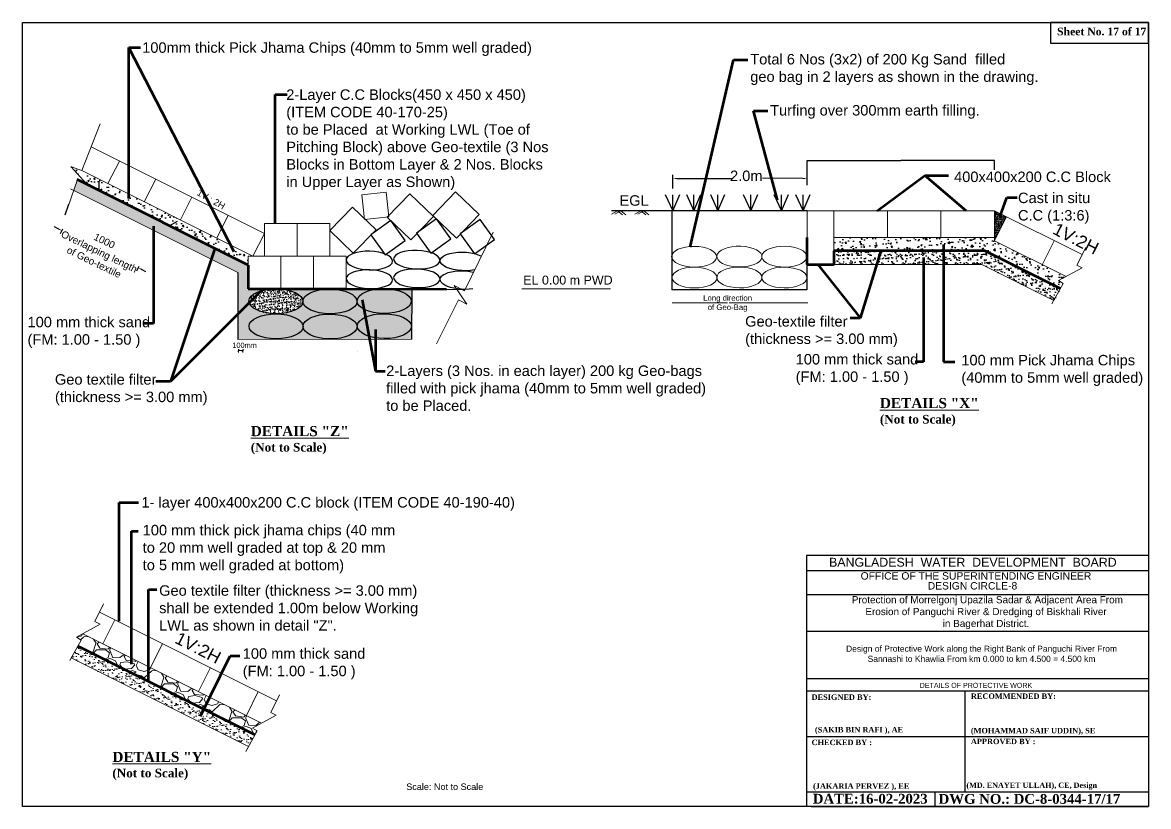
# Model space of a CAD drawing. Header units: inches. Extents: x 89000 to 337533, y -10828 to 570.
# Drawn here: x 326423 to 337533, y -10828 to -3092 of the extents above; entities that cross this region are included whole.
import ezdxf
from ezdxf.enums import TextEntityAlignment as Align

# ---------------------------------------------------------------- set-up
doc = ezdxf.new("R2010")
doc.units = ezdxf.units.IN
doc.header["$LTSCALE"] = 7
doc.header["$MEASUREMENT"] = 0
doc.layers.add('Layer1', color=7, linetype='Continuous', lineweight=13)
doc.layers.add('LINE', color=7, linetype='Continuous')
doc.styles.add('Kazi_T_H', font='timesbd.ttf')
doc.styles.get("Standard").update_dxf_attribs({"font": 'arial.ttf'})
doc.dimstyles.get("Standard").update_dxf_attribs({"dimtxt": 0.18, "dimasz": 0.18, "dimexe": 0.18, "dimexo": 0.0625, "dimgap": 0.09, "dimtad": 0, "dimtih": 1, "dimtoh": 1, "dimdec": 4, "dimzin": 0, "dimdsep": 46, "dimtxsty": 'Standard', "dimcen": 0.09, "dimadec": 0, "dimazin": 0, "dimtfac": 1, "dimtdec": 4, "dimtofl": 0, "dimtmove": 0, "dimatfit": 3, "dimfxl": 1, "dimtolj": 1, "dimtzin": 0, "dimarcsym": 0})
pattern_1 = [(49.99999999999999, (106085.3744234437, 672187.7613801318), (54.6554006988012, -4.781725661670926), [5.715000000000001, -62.865]), (355, (106085.3744234437, 672187.7613801318), (-10.5728477927001, 57.31699286465399), [4.572000000000001, -50.292]), (100.4509999999999, (106089.9290234437, 672187.3629051318), (44.08275049978778, 52.53500634608756), [4.857, -53.427]), (46.18420000000002, (106085.3744234437, 672203.0013801318), (81.32371226763897, -12.61269837981814), [8.572499999999991, -94.29749999999993]), (96.63559999999998, (106092.1513934437, 672201.9503301318), (71.22127033987114, 74.22766676701477), [7.285499999999997, -80.14049999999995]), (351.1840000000001, (106085.3744234437, 672203.0013801318), (71.22138174418018, 74.22753535817931), [6.858000000000001, -75.438]), (21, (106092.9944234437, 672199.1913801319), (45.48446395061498, -30.67965555502875), [5.715000000000001, -62.865]), (326.0000000000001, (106092.9944234437, 672199.1913801319), (18.54060850429412, 55.25638983669579), [4.572, -50.29199999999999]), (71.4514, (106096.7847734437, 672196.6347501319), (64.02494723103733, 24.57685731481724), [4.857000000000001, -53.42700000000001]), (37.50000000000001, (106085.3744234437, 672187.7613801318), (0.9265809751775451, 25.36651166194594), [0, -49.6824, 0, -51.054, 0, -50.48250000000001]), (7.499999999999999, (106085.3744234437, 672187.7613801318), (20.04589875309172, 30.05417244543586), [0, -29.1084, 0, -48.5394, 0, -19.2405]), (327.5, (106068.3818234437, 672187.7613801318), (40.67717855006142, -1.718623197802037), [0, -19.05, 0, -59.43600000000001, 0, -78.867]), (317.5, (106060.7618234437, 672187.7613801318), (44.43875441580541, 7.627947309999906), [0, -24.765, 0, -39.4716, 0, -56.007])]

# ---------------------------------------------------------------- blocks, each defined once
blk = doc.blocks.new('*D30')
at = {"layer": 'Defpoints', "color": 0, "ltscale": 0.5, "transparency": 16777216}
for p in [(336013.0231706604, -4452.536530319136), (336013.0231706604, -4544.493527887156), (334165.0231706602, -4653.207316222601)]:
    blk.add_point(p, dxfattribs=at)
at = {"layer": 'LINE', "color": 0, "lineweight": -2, "ltscale": 0.5, "transparency": 16777216}
for p, q in [((334165.0231706602, -4653.144816222601), (334165.0231706602, -4452.356530319135)), ((334165.2031706602, -4452.536530319136), (335088.3515978431, -4452.536530319136)), ((336012.8431706604, -4452.536530319136), (335089.6947434775, -4452.536530319136)), ((336013.0231706604, -4544.431027887156), (336013.0231706604, -4452.356530319135))]:
    blk.add_line(p, q, dxfattribs=at)
at = {"layer": 'LINE', "color": 0, "ltscale": 0.5, "transparency": 16777216}
for points in [[(334165.2031706602, -4452.506530319136), (334165.2031706602, -4452.566530319135), (334165.0231706602, -4452.536530319136)], [(336012.8431706604, -4452.506530319136), (336012.8431706604, -4452.566530319135), (336013.0231706604, -4452.536530319136)]]:
    blk.add_solid(points, dxfattribs=at)
at = {"layer": 'LINE', "color": 0, "lineweight": 13, "ltscale": 0.5, "transparency": 16777216, "insert": (335089.0231706603, -4452.536530319136), "char_height": 0.18, "attachment_point": 5}
blk.add_mtext('\\A1;{\\H1.775x;1.40m}', dxfattribs=at)

msp = doc.modelspace()

# ---------------------------------------------------------------- hatches: boundary and pattern name
at = {"linetype": 'Continuous', "lineweight": -3, "ltscale": 0.5}
h = msp.add_hatch(dxfattribs=at)
h.set_pattern_fill('AR-CONC', color=0, scale=0.83, style=0)
h.set_pattern_definition([(49.99999999999999, (353965.8712079671, 4715.253815863747), (151.2132752666833, -13.22944099728956), [15.8115, -173.9265]), (355, (353965.8712079671, 4715.253815863747), (-29.2515455598036, 158.5770135922094), [12.6492, -139.1412]), (100.4509999999999, (353978.472267967, 4714.15136836376), (121.9622763827462, 145.3468508908423), [13.4377, -147.8147]), (46.18420000000002, (353965.8712079671, 4757.417815863853), (224.9956039404678, -34.89513218416354), [23.71724999999998, -260.8897499999997]), (96.63559999999998, (353984.6208249669, 4754.509910863824), (197.0455146069768, 205.3632113887409), [20.15654999999999, -221.7220499999999]), (351.1840000000001, (353965.8712079671, 4757.417815863853), (197.0458228255652, 205.3628478242961), [18.9738, -208.7118]), (21, (353986.953207967, 4746.876815863885), (125.8403502633681, -84.88038036891288), [15.8115, -173.9265]), (326.0000000000001, (353986.953207967, 4746.876815863885), (51.29568352854707, 152.876011881525), [12.6492, -139.1412]), (71.4514, (353997.439842967, 4739.803472863976), (177.1356873392033, 67.99597190432767), [13.4377, -147.8147]), (37.50000000000001, (353965.8712079671, 4715.253815863747), (2.563540697991208, 70.18068226471708), [0, -137.45464, 0, -141.2494, 0, -139.66825]), (7.499999999999999, (353965.8712079671, 4715.253815863747), (55.46031988355377, 83.14987709903919), [0, -80.53323999999999, 0, -134.29234, 0, -53.23205000000001]), (327.5, (353918.8583479669, 4715.253815863747), (112.5401939885033, -4.75485751391897), [0, -52.70500000000001, 0, -164.4396, 0, -218.1987]), (317.5, (353897.776347967, 4715.253815863747), (122.947220550395, 21.1039875576664), [0, -68.51650000000001, 0, -109.20476, 0, -154.9527])])
h.paths.add_polyline_path([(327010.32707, -4553.152932992671), (326903.8231729626, -4515.158090395387), (327052.8152565004, -4679.196127248462), (327003.565229826, -4662.406923210714), (328649.4160822368, -5485.33234941517), (328649.4160822368, -5396.723716075765), (328697.4686361676, -5396.723716075765)])
at = {"lineweight": -3, "ltscale": 0.5}
h = msp.add_hatch(dxfattribs=at)
h.set_pattern_fill('AR-CONC', color=0, scale=0.5, style=0)
h.set_pattern_definition([(49.99999999999999, (106085.3744234437, 672187.7613801318), (91.092334498002, -7.969542769451543), [9.525, -104.775]), (355, (106085.3744234437, 672187.7613801318), (-17.62141298783349, 95.52832144108999), [7.620000000000002, -83.82000000000001]), (100.4509999999999, (106092.9654234437, 672187.0972551318), (73.47125083297962, 87.55834391014594), [8.095, -89.045]), (46.18420000000002, (106085.3744234437, 672213.1613801318), (135.539520446065, -21.02116396636357), [14.28749999999999, -157.1624999999999]), (96.63559999999998, (106096.6693734437, 672211.4096301319), (118.7021172331186, 123.7127779450246), [12.14249999999999, -133.5674999999999]), (351.1840000000001, (106085.3744234437, 672213.1613801318), (118.702302906967, 123.7125589302988), [11.43, -125.73]), (21, (106098.0744234438, 672206.8113801318), (75.80743991769164, -51.13275925838126), [9.525, -104.775]), (326.0000000000001, (106098.0744234438, 672206.8113801318), (30.90101417382354, 92.09398306115963), [7.62, -83.82]), (71.4514, (106104.3916734437, 672202.5503301318), (106.7082453850622, 40.96142885802873), [8.095000000000002, -89.04500000000002]), (37.50000000000001, (106085.3744234437, 672187.7613801318), (1.544301625295908, 42.27751943657655), [0, -82.804, 0, -85.09, 0, -84.1375]), (7.499999999999999, (106085.3744234437, 672187.7613801318), (33.40983125515287, 50.09028740905975), [0, -48.514, 0, -80.899, 0, -32.0675]), (327.5, (106057.0534234438, 672187.7613801318), (67.7952975834357, -2.864371996336729), [0, -31.75, 0, -99.06000000000002, 0, -131.445]), (317.5, (106044.3534234437, 672187.7613801318), (74.06459069300902, 12.71324551666651), [0, -41.275, 0, -65.786, 0, -93.345])])
edge = h.paths.add_edge_path()
edge.add_line((328549.4160822368, -6218.339957358083), (330265.9576376231, -6217.491729435744))
edge.add_line((330265.9576376231, -6217.491729435744), (330267.0305281078, -5720.939240657142))
edge.add_line((330267.0305281079, -5720.939240657259), (330044.5972344027, -5720.458633733215))
edge.add_ellipse((329991.8248544404, -5840.473196621286), major_axis=(-266.9392690718118, 1.747436432372941), ratio=0.4596705317050753, start_angle=282.32292129746213, end_angle=618.770298097184, ccw=False)
edge.add_line((329935.6390835558, -5720.223210155498), (329617.8546743015, -5719.536580087966))
edge.add_line((329617.8546743015, -5719.536580088083), (328924.6421154296, -5719.536580088083))
edge.add_ellipse((328923.8388704186, -5842.240695835324), major_axis=(-266.9392690718118, 1.747436432372941), ratio=0.4596705317050753, start_angle=184.8800895468057, end_angle=270.0000000052819, ccw=False)
edge.add_ellipse((329456.0857630944, -5844.008195049595), major_axis=(-266.9392690718118, 1.747436432372941), ratio=0.4596705317050753, start_angle=4.880089546805721, end_angle=355.92393404651017, ccw=False)
edge.add_ellipse((328923.8388704186, -5842.240695835324), major_axis=(-266.9392690718118, 1.747436432372941), ratio=0.4596705317050753, start_angle=271.631794728523, end_angle=535.9239340465224, ccw=False)
edge.add_line((328917.0403361267, -5719.536580088083), (328649.4160822368, -5719.536580088083))
edge.add_line((328649.4160822368, -5719.536580088083), (328649.4160822367, -5485.33234941517))
edge.add_line((328649.4160822368, -5485.33234941517), (327003.5652298266, -4662.40692321083))
edge.add_line((327003.5652298265, -4662.406923210714), (326964.2742618017, -4649.012735967408))
edge.add_line((326964.2742618019, -4649.012735967524), (326929.3188063401, -4748.081510134973))
edge.add_line((326929.3188063401, -4748.081510134973), (328549.4160822368, -5558.130148081924))
edge.add_line((328549.4160822368, -5558.130148081807), (328549.4160822368, -6218.339957358083))
edge = h.paths.add_edge_path(flags=16)
edge.add_ellipse((328925.7987747614, -6089.851267750841), major_axis=(-266.9392690718118, 1.747436432372941), ratio=0.4596705317050753, start_angle=184.8800895468681, end_angle=535.9239340464599, ccw=False)
edge.add_ellipse((329458.045667437, -6091.618766964879), major_axis=(-266.9392690718118, 1.747436432372941), ratio=0.4596705317050753, start_angle=4.880089546868078, end_angle=355.92393404644776, ccw=False)
edge = h.paths.add_edge_path(flags=16)
edge.add_ellipse((329993.7847587831, -6088.08376853657), major_axis=(-266.9392690718118, 1.747436432372941), ratio=0.4596705317050753, start_angle=0, end_angle=360)
at = {"linetype": 'ByBlock', "lineweight": 5, "ltscale": 0.5}
h = msp.add_hatch(dxfattribs=at)
h.set_pattern_fill('AR-CONC', color=256, scale=0.132, style=0)
h.set_pattern_definition([(49.99999999999999, (335578.6798567791, 714.6564694906119), (24.04837630747253, -2.103959291135208), [2.514600000000001, -27.6606]), (355, (335578.6798567791, 714.6564694906119), (-4.652053028788043, 25.21947686044776), [2.011680000000001, -22.12848000000001]), (100.4509999999999, (335580.6838807791, 714.4811404906213), (19.39641021990662, 23.11540279227853), [2.13708, -23.50788]), (46.18420000000002, (335578.6798567791, 721.3620694905985), (35.78243339776116, -5.549587287119985), [3.771899999999998, -41.49089999999998]), (96.63559999999993, (335581.6617235792, 720.899607490981), (31.33735894954331, 32.6601733774865), [3.205619999999969, -35.26181999999974]), (351.1840000000001, (335578.6798567791, 721.3620694905985), (31.33740796743928, 32.66011555759889), [3.01752, -33.19272]), (21, (335582.032656779, 719.6856694908347), (20.0131641382706, -13.49904844421265), [2.514600000000001, -27.6606]), (326.0000000000001, (335582.032656779, 719.6856694908347), (8.157867741889415, 24.31281152814615), [2.01168, -22.12848]), (71.4514, (335583.700410779, 718.5607522905339), (28.17097678165643, 10.81381721851958), [2.137080000000001, -23.50788000000001]), (37.49999999999999, (335578.6798567791, 714.6564694906119), (0.4076956290781198, 11.16126513125621), [0, -21.86025600000001, 0, -22.46376000000001, 0, -22.21230000000001]), (7.500000000000004, (335578.6798567791, 714.6564694906119), (8.820195451360359, 13.22383587599178), [0, -12.807696, 0, -21.357336, 0, -8.465819999999999]), (327.5, (335571.2031127791, 714.6564694906119), (17.89795856202703, -0.7561942070328964), [0, -8.382000000000001, 0, -26.15184000000001, 0, -34.70148000000001]), (317.5, (335567.8503127791, 714.6564694906119), (19.55305194295438, 3.356296816399958), [0, -10.8966, 0, -17.367504, 0, -24.64308])])
h.paths.add_polyline_path([(336131.0875598722, -5009.105296731461), (336013.0231706604, -4950.0731021252), (336013.0231706604, -5214.073102124734), (336013.0231706604, -5245.234075154876)])
at = {"linetype": 'Continuous', "lineweight": -3, "ltscale": 0.5}
h = msp.add_hatch(dxfattribs=at)
h.set_pattern_fill('AR-CONC', color=0, scale=0.83, style=0)
h.set_pattern_definition([(49.99999999999999, (312658.3290196316, -6007.103739573853), (151.2132752666833, -13.22944099728956), [15.8115, -173.9265]), (355, (312658.3290196316, -6007.103739573853), (-29.2515455598036, 158.5770135922094), [12.6492, -139.1412]), (100.4509999999999, (312670.9300796316, -6008.20618707384), (121.9622763827462, 145.3468508908423), [13.4377, -147.8147]), (46.18420000000002, (312658.3290196316, -5964.93973957398), (224.9956039404678, -34.89513218416354), [23.71724999999998, -260.8897499999997]), (96.63559999999998, (312677.0786366316, -5967.847644573776), (197.0455146069768, 205.3632113887409), [20.15654999999999, -221.7220499999999]), (351.1840000000001, (312658.3290196316, -5964.93973957398), (197.0458228255652, 205.3628478242961), [18.9738, -208.7118]), (21, (312679.4110196315, -5975.480739573948), (125.8403502633681, -84.88038036891288), [15.8115, -173.9265]), (326.0000000000001, (312679.4110196315, -5975.480739573948), (51.29568352854707, 152.876011881525), [12.6492, -139.1412]), (71.4514, (312689.8976546316, -5982.554082573624), (177.1356873392033, 67.99597190432767), [13.4377, -147.8147]), (37.50000000000001, (312658.3290196316, -6007.103739573853), (2.563540697991208, 70.18068226471708), [0, -137.45464, 0, -141.2494, 0, -139.66825]), (7.499999999999999, (312658.3290196316, -6007.103739573853), (55.46031988355377, 83.14987709903919), [0, -80.53323999999999, 0, -134.29234, 0, -53.23205000000001]), (327.5, (312611.3161596317, -6007.103739573853), (112.5401939885033, -4.75485751391897), [0, -52.70500000000001, 0, -164.4396, 0, -218.1987]), (317.5, (312590.2341596317, -6007.103739573853), (122.947220550395, 21.1039875576664), [0, -68.51650000000001, 0, -109.20476, 0, -154.9527])])
h.paths.add_polyline_path([(336013.0231706604, -5245.234075154876), (336013.0231706604, -5214.073102124734), (334429.0231706605, -5214.073102125432), (334429.0231706606, -5346.073102124734), (335919.5402515704, -5346.073102124734), (336663.3999238283, -5718.002938253572), (336691.2352911551, -5667.695142726647), (336646.182522938, -5638.569824427133), (336719.6500304309, -5598.547505039955)])
h = msp.add_hatch(dxfattribs=at)
h.set_pattern_fill('AR-SAND', color=0, scale=1.32, style=0)
h.set_pattern_definition([(37.50000000000001, (312658.3290196316, -6007.103739573853), (-2.11204131069894, 64.60254732747319), [0, -50.96256, 0, -56.99760000000001, 0, -54.48299999999999]), (7.499999999999999, (312658.3290196316, -6007.103739573853), (59.33707337421635, 94.62091327502277), [0, -27.49296, 0, -45.93336, 0, -17.6022]), (327.5, (312617.0895796317, -6007.103739573853), (104.4109928718725, 0.1897083775680312), [0, -16.764, 0, -60.3504, 0, -78.7908]), (317.5, (312617.0895796317, -6007.103739573853), (100.7894517263432, 29.42667066995254), [0, -8.382, 0, -39.56304, 0, -45.2628])])
h.paths.add_polyline_path([(335919.5402515704, -5346.073102124734), (334431.12260757, -5346.073102124734), (334431.12260757, -5478.073102124734), (335888.3792785403, -5478.073102124734), (336599.438438384, -5833.602682046127), (336663.3999238283, -5718.002938253572)])
at = {"lineweight": -3, "ltscale": 0.5}
h = msp.add_hatch(dxfattribs=at)
h.set_pattern_fill('AR-CONC', color=0, scale=0.3, style=0)
h.set_pattern_definition(pattern_1)
edge = h.paths.add_edge_path()
edge.add_ellipse((328923.8388704186, -5842.240695835324), major_axis=(-266.9392690718118, 1.747436432372941), ratio=0.4596705317050753, start_angle=271.631794728523, end_angle=535.9239340465224)
edge.add_ellipse((329456.0857630944, -5844.008195049595), major_axis=(-266.9392690718118, 1.747436432372941), ratio=0.4596705317050753, start_angle=355.92393404651017, end_angle=364.88008954680566, ccw=False)
edge.add_ellipse((328923.8388704186, -5842.240695835324), major_axis=(-266.9392690718118, 1.747436432372941), ratio=0.4596705317050753, start_angle=184.8800895468057, end_angle=270.0000000052819)
edge.add_line((328924.6421154265, -5719.536580088083), (328917.0403361311, -5719.536580088083))
h = msp.add_hatch(dxfattribs=at)
h.set_pattern_fill('AR-CONC', color=0, scale=0.3, style=0)
h.set_pattern_definition(pattern_1)
edge = h.paths.add_edge_path()
edge.add_ellipse((328925.7987747614, -6089.851267750841), major_axis=(-266.9392690718118, 1.747436432372941), ratio=0.4596705317050753, start_angle=184.8800895468681, end_angle=535.9239340464597)
edge.add_ellipse((329458.045667437, -6091.618766964879), major_axis=(-266.9392690718118, 1.747436432372941), ratio=0.4596705317050753, start_angle=355.92393404644776, end_angle=364.8800895468681, ccw=False)
edge = h.paths.add_edge_path()
edge.add_ellipse((329456.0857630944, -5844.008195049595), major_axis=(-266.9392690718118, 1.747436432372941), ratio=0.4596705317050753, start_angle=4.880089546805642, end_angle=355.9239340465102)
edge.add_ellipse((328923.8388704186, -5842.240695835324), major_axis=(-266.9392690718118, 1.747436432372941), ratio=0.4596705317050753, start_angle=175.9239340465224, end_angle=184.8800895468057, ccw=False)
edge = h.paths.add_edge_path()
edge.add_ellipse((329458.045667437, -6091.618766964879), major_axis=(-266.9392690718118, 1.747436432372941), ratio=0.4596705317050753, start_angle=4.880089546868055, end_angle=355.9239340464478)
edge.add_ellipse((328925.7987747614, -6089.851267750841), major_axis=(-266.9392690718118, 1.747436432372941), ratio=0.4596705317050753, start_angle=175.9239340464598, end_angle=184.8800895468681, ccw=False)
edge = h.paths.add_edge_path()
edge.add_ellipse((329991.8248544404, -5840.473196621286), major_axis=(-266.9392690718118, 1.747436432372941), ratio=0.4596705317050753, start_angle=282.3229212974621, end_angle=618.7702980971839)
edge.add_line((330044.5972344017, -5720.458633732982), (329935.6390835567, -5720.223210155615))
edge = h.paths.add_edge_path()
edge.add_ellipse((329993.7847587831, -6088.08376853657), major_axis=(-266.9392690718118, 1.747436432372941), ratio=0.4596705317050753, start_angle=0, end_angle=360)
at = {"linetype": 'ByBlock', "lineweight": 13, "ltscale": 0.5}
h = msp.add_hatch(dxfattribs=at)
h.set_pattern_fill('GRAVEL', color=256, scale=13.2, style=0)
h.set_pattern_definition([(228.0128, (343283.8033561927, -2728.902618847322), (-2682.242279098274, -3017.523707815661), [45.10717200000001, -4465.626]), (184.9697, (343253.6281561926, -2762.43061884772), (4023.366508415645, 335.2776339511445), [77.40545999999999, -7663.128000000001]), (132.5104, (343176.5137561926, -2769.136218847707), (3352.797560419784, -3688.083602604775), [54.579624, -5403.3804]), (267.2737, (343045.7545561927, -2852.956218847772), (335.2785441493187, 6705.59784224437), [70.48866, -6978.3648]), (292.8337, (343042.4017561927, -2923.365018847631), (-1676.404759326251, 4023.362287566747), [69.11968800000004, -6842.853600000003]), (357.2737, (343069.2241561926, -2987.068218847504), (-6705.59784224437, 335.2785441493191), [70.48866, -6978.3648]), (37.6942, (343139.6329561927, -2990.421018847497), (-4358.642753683673, -3352.797011122007), [93.21760800000001, -9228.529200000004]), (72.2553, (343213.3945561926, -2933.423418847611), (2346.96469464167, 7376.162139196806), [88.00704000000006, -8712.699600000004]), (121.4296, (343240.2169561926, -2849.603418847779), (-2682.240691054912, 4358.634873116395), [70.72731600000004, -7002.006000000006]), (175.2364, (343203.3361561926, -2789.253018847667), (3688.077103003189, -335.2768534791926), [80.74611599999926, -3956.55479999996]), (222.3974, (343122.8689561925, -2782.54741884768), (-4023.360121075642, -3688.07520188408), [104.422296, -10337.8176]), (138.8141, (343377.6817561926, -2856.309018847533), (-2346.958504997665, 2011.676905540369), [35.64066, -3528.4392]), (171.4692, (343350.8593561926, -2832.83941884758), (4358.633346618066, -670.5616896060322), [67.80602399999927, -6712.807199999922]), (225, (343283.8033561927, -2822.7810188476), (-7.034373084024995e-14, -335.2797714684261), [47.41558800000001, -426.74148]), (203.1986, (343260.3337561926, -2782.54741884768), (1676.40565297799, 670.562940208427), [25.53421200000001, -2527.8792]), (291.8014, (343236.8641561926, -2792.60581884766), (-335.2802352100752, 1005.840647952606), [36.11071200000001, -1769.433600000001]), (30.9638, (343250.2753561926, -2826.133818847593), (1005.838938034686, 670.560522543193), [58.65023999999939, -1896.35159999998]), (161.5651, (343300.5673561926, -2795.958618847653), (670.5603059998897, -335.2795013653902), [42.40988400000001, -1017.8388]), (16.38950000000001, (343042.4017561927, -2792.60581884766), (3352.801849843955, 1005.83790779575), [59.411616, -5881.7616]), (70.3462, (343099.3993561926, -2775.841818847694), (-1341.116262905299, -3688.074784487941), [49.84306800000002, -4934.450400000002]), (293.1986, (343300.5673561926, -2728.902618847322), (-670.562940208427, 1676.40565297799), [51.06816000000001, -2502.350400000001]), (343.6105, (343320.6841561926, -2775.841818847694), (-3352.801849843955, 1005.837907795751), [59.4116159999994, -5881.761599999949]), (339.444, (343042.4017561927, -3000.479418847477), (-1676.40208088178, 670.5591863586183), [57.29262, -2807.3364]), (294.7751, (343096.0465561926, -3020.596218847437), (-1676.396093278743, 3688.078287452681), [48.00470399999958, -4752.475199999953]), (66.80140000000002, (343303.9201561926, -3064.18261884735), (670.5629402084276, 1676.40565297799), [51.06816000000001, -2502.3504]), (17.35400000000001, (343324.0369561926, -3017.243418847444), (-4358.640235205516, -1341.117977179944), [56.20335599999999, -5564.116799999999]), (69.444, (343139.6329561927, -3064.18261884735), (-670.5591863586192, -1676.40208088178), [28.64637600000001, -2835.993600000001]), (101.3098999999998, (343283.8033561927, -3064.18261884735), (-335.27834510113, 1341.115704839146), [17.09597999999994, -1692.503999999994]), (165.9638, (343280.4505561927, -3047.418618847849), (1005.840706820027, -335.2794197443207), [69.119688, -1313.2746]), (186.0090000000001, (343213.3945561926, -3030.654618847417), (3352.79505586449, 335.2792170483174), [64.05524400000002, -6341.464800000002]), (303.6901, (343250.2753561926, -2856.309018847533), (-335.2801150125548, 670.5593530986029), [48.35476800000001, -1160.51496]), (353.1572, (343277.0977561927, -2896.542618847685), (5699.762357076932, -670.563003218439), [84.42152399999998, -8357.712]), (60.94540000000001, (343360.9177561926, -2906.601018847665), (-1341.11688028944, -2346.954404630105), [34.51905600000001, -3417.400800000001]), (90, (343377.6817561926, -2876.425818847725), (-335.28, 335.28), [20.1168, -315.1632]), (120.2564, (343206.6889561926, -3020.596218847437), (1341.117157622367, -2346.958816287039), [46.578444, -4611.274800000001]), (48.01279999999999, (343183.2193561926, -2980.362618847517), (2682.242279098274, 3017.523707815662), [90.214476, -4420.521600000002]), (0, (343243.5697561926, -2913.306618847651), (335.28, 335.28), [87.17280000000002, -248.1072000000001]), (325.3048, (343330.7425561926, -2913.306618847651), (-3352.794190805888, 2346.960223143989), [53.01252000000001, -5248.227600000001]), (254.0546, (343374.3289561926, -2943.481818847591), (-335.2808553205947, -1341.123194822879), [48.81742800000001, -2392.064400000001]), (207.646, (343360.9177561926, -2990.421018847497), (-6370.317762471, -3352.802108663488), [79.48313999999999, -7868.85]), (175.4261, (343290.5089561926, -3027.301818847423), (-4358.641003826672, 335.2783778809689), [84.08782799999918, -8324.685599999917]), (175.4261, (343290.5089561926, -3027.301818847423), (-4358.641003826672, 335.2783778809689), [84.08782799999918, -8324.685599999917])])
h.paths.add_polyline_path([(327018.294839627, -9123.327612840803), (326956.2587336054, -9157.122537065763), (327001.3115018223, -9186.247855365044), (326968.2999884315, -9245.910673757782), (328717.0729611615, -10120.29716012278), (328737.7618502077, -10082.90543514187), (328692.7090819906, -10053.78011684236), (328781.9594250756, -10005.15990556474)])
at = {"linetype": 'ByBlock', "lineweight": 18, "ltscale": 0.5}
h = msp.add_hatch(dxfattribs=at)
h.set_pattern_fill('AR-SAND', color=256, scale=1.32, style=0)
h.set_pattern_definition([(37.49999999999999, (343042.4017561927, -3064.18261884735), (-2.11204131069894, 64.6025473274732), [0, -50.96256000000001, 0, -56.99760000000001, 0, -54.48300000000002]), (7.500000000000004, (343042.4017561927, -3064.18261884735), (59.33707337421635, 94.62091327502277), [0, -27.49295999999999, 0, -45.93335999999999, 0, -17.6022]), (327.5, (343001.1623161925, -3064.18261884735), (104.4109928718725, 0.1897083775680312), [0, -16.764, 0, -60.35040000000001, 0, -78.79080000000002]), (317.5, (343001.1623161925, -3064.18261884735), (100.7894517263432, 29.42667066995254), [0, -8.382000000000001, 0, -39.56304, 0, -45.26280000000001])])
h.paths.add_polyline_path([(328653.1114757169, -10235.89690391556), (328717.0729611615, -10120.29716012278), (326968.2999884315, -9245.910673757782), (326904.3385029871, -9361.51041755057)])

# ---------------------------------------------------------------- linework, layer by layer
at = {"color": 0, "linetype": 'Continuous', "lineweight": 13, "ltscale": 0.5}
for p, q in [((328810.8225142888, -5174.413426477695), (327101.8347369173, -4319.919537790818)), ((328697.4686361676, -5396.723716075765), (327010.3270699998, -4553.152932992671)), ((327266.3406874306, -4681.159741707845), (327379.6945655522, -4458.849452108843)), ((327624.1226746149, -4860.050735299708), (327737.4765527365, -4637.740445700707)), ((328549.4160822368, -5558.130148081807), (326896.2350228457, -4731.539618387818)), ((327981.9046617992, -5038.941728891805), (328095.2585399206, -4816.631439293502)), ((328339.6866489834, -5217.832722483668), (328453.0405271046, -4995.522432885366)), ((328697.4686361679, -5396.723716075765), (328810.8225142887, -5174.413426477695)), ((330265.9576376231, -6217.491729435977), (328549.4160822368, -6218.339957358083))]:
    msp.add_line(p, q, dxfattribs=at)
at = {"color": 0, "lineweight": 53, "ltscale": 0.5}
for p, q in [((328649.4160822368, -5485.33234941517), (326963.2957516111, -4642.272184103262)), ((329617.8546743036, -5719.536580088083), (330606.2391047926, -5721.672161471099))]:
    msp.add_line(p, q, dxfattribs=at)
at = {"color": 0, "linetype": 'Continuous', "lineweight": -3, "ltscale": 0.5}
for p, q in [((327178.7678898646, -4750.008253229782), (327178.3721397578, -4655.809707366163)), ((326876.5028961941, -4887.490606431151), (326839.5066247843, -4993.098307521082)), ((332765.5034385161, -4790.114264055155), (332840.1946166611, -4950.073102128459)), ((332840.1946166611, -4950.073102128459), (332908.9666021409, -4788.818988636369)), ((332840.194616662, -4950.073102125432), (332840.194616662, -4790.56302089314)), ((332973.8535285122, -4790.114264049567), (333048.5447066571, -4950.073102122871)), ((333048.5447066571, -4950.073102122871), (333117.316692137, -4788.818988631014)), ((333048.5447066581, -4950.073102120077), (333048.5447066581, -4790.563020887785)), ((333210.1457980083, -4790.114264050964), (333284.8369761532, -4950.073102124501)), ((333284.8369761532, -4950.073102124501), (333353.6089616329, -4788.818988631014)), ((333284.8369761538, -4950.073102121474), (333284.8369761538, -4790.563020889182)), ((333534.7029766202, -4790.114264050964), (333609.3941547648, -4950.073102124501)), ((333609.3941547648, -4950.073102124501), (333678.1661402447, -4788.818988631014)), ((333609.3941547653, -4950.073102121474), (333609.3941547653, -4790.563020889182)), ((333836.6055744687, -4790.114264050964), (333911.2967526135, -4950.073102124501)), ((333911.2967526135, -4950.073102124501), (333980.0687380934, -4788.818988631014)), ((333911.2967526141, -4950.073102121474), (333911.2967526141, -4790.563020889182)), ((334051.2416812361, -4790.114264050964), (334125.932859381, -4950.073102124501)), ((334125.932859381, -4950.073102124501), (334194.7048448609, -4788.818988631014)), ((334125.9328593815, -4950.073102121474), (334125.9328593815, -4790.563020889182)), ((334165.0231706602, -4950.073102125432), (332235.8305872303, -4950.073102125432)), ((327871.8065194197, -5096.527568006888), (327951.3163965092, -5052.475056855008)), ((330265.9576376231, -6217.491729436442), (330267.0299071677, -5721.226622678572)), ((330606.2391047926, -5721.672161471099), (330790.1581752468, -5725.099186816718))]:
    msp.add_line(p, q, dxfattribs=at)
at = {"color": 0, "lineweight": -3, "ltscale": 0.5}
for p, q in [((332840.1946166597, -4728.546422681073), (332840.1946166597, -4594.907316222554)), ((332880.9446166597, -4631.307316222694), (333419.7083889736, -4631.307316222694)), ((334124.2731706604, -4631.307316222694), (333725.8837379274, -4628.842371269828)), ((334165.0231706602, -4697.12494431925), (334165.0231706602, -4594.907316222554)), ((332831.2701402159, -4950.073102125665), (332831.2701402159, -5729.052140209358)), ((326775.2680575002, -5127.010703333654), (326738.6335919022, -5109.164739354746)), ((326818.4715895938, -5131.371587951435), (326795.9615884031, -5177.580459896009)), ((327570.8539631193, -5497.884065127), (327548.3439619286, -5544.092937071109)), ((327600.919362222, -5529.215108467033), (327637.55382782, -5547.06107244594)), ((334161.7673030818, -5480.051620900631), (334161.7673030818, -5729.052140209125)), ((328549.4160822368, -5558.130148081807), (328549.4160822368, -6218.339957358083)), ((334161.7673030818, -5729.052140209125), (332831.2701402159, -5729.052140209125)), ((328547.3160745138, -6337.343618401792), (328565.2887257775, -6320.660785362124)), ((328589.4400814035, -6336.457540974487), (328607.4127326672, -6319.774707934819))]:
    msp.add_line(p, q, dxfattribs=at)
at = {"linetype": 'ByBlock', "lineweight": 13, "ltscale": 0.5}
for p, q in [((336013.0231706604, -4950.0731021252), (334165.0231706602, -4950.073102125432)), ((336877.7817398281, -5382.452386708697), (336013.0231706604, -4950.0731021252)), ((336013.0231706604, -5214.073102124734), (334429.0231706606, -5214.073102125432)), ((336719.6500304308, -5598.547505039955), (336013.0231706604, -5245.234075154876)), ((335888.3792785403, -5478.073102124734), (334431.12260757, -5478.073102124734)), ((336599.4384383836, -5833.602682046127), (335888.3792785403, -5478.073102124734)), ((328930.9107635913, -9784.474601793336), (327183.075829794, -8910.557134894654)), ((328781.9594250756, -10005.15990556474), (327018.2948396272, -9123.327612841036)), ((328653.1114757172, -10235.89690391556), (326904.3385029867, -9361.51041755057))]:
    msp.add_line(p, q, dxfattribs=at)
at = {"linetype": 'ByBlock', "lineweight": 18, "ltscale": 0.5}
for p, q in [((334165.0231706602, -4950.073102125432), (334165.0231706602, -5478.073102124967)), ((334429.0231706602, -4950.073102125432), (334429.0231706608, -5478.073102124967)), ((334957.0231706604, -4950.073102125432), (334957.0231706604, -5214.073102125432)), ((335485.0231706604, -4950.073102124734), (335485.0231706604, -5214.073102124268)), ((336013.0231706604, -4950.0731021252), (336013.0231706604, -5214.073102124734)), ((336013.0231706604, -5245.234075154876), (336131.0875598724, -5009.105296730762)), ((336013.0231706604, -5214.073102124734), (336013.0231706604, -5245.234075154876)), ((336485.2807275081, -5481.36285357899), (336603.3451167201, -5245.234075155342)), ((327215.0649054081, -9221.712645733496), (327333.1292946202, -8985.58386731008)), ((327687.3224622558, -9457.841424158541), (327805.386851468, -9221.712645733962)), ((328159.5800191031, -9693.970202582423), (328277.6444083157, -9457.841424158774)), ((328631.8375759509, -9930.098981006537), (328749.9019651629, -9693.970202582655))]:
    msp.add_line(p, q, dxfattribs=at)
at = {"linetype": 'ByBlock', "lineweight": 60, "ltscale": 0.5}
for p, q in [((334161.7673030818, -5214.618337828666), (334161.7673030818, -5480.051620900631)), ((335919.5402515704, -5346.073102124734), (334431.12260757, -5346.073102124734)), ((334431.12260757, -5480.051620900631), (334431.12260757, -5346.073102124967)), ((336663.3999238288, -5718.002938253805), (335919.5402515704, -5346.073102124734)), ((334161.7673030818, -5480.051620900631), (334431.12260757, -5480.051620900631)), ((328717.0729611613, -10120.29716012278), (326968.2999884319, -9245.910673757782))]:
    msp.add_line(p, q, dxfattribs=at)
at = {"linetype": 'ByBlock', "lineweight": 30, "ltscale": 0.5}
for p in [(337533.3576663142, -8617.357692505699), (334204.9451998122, -10827.84421492484)]:
    msp.add_line(p, (337533.3576663142, -10827.84421492484), dxfattribs=at)
at = {"color": 7, "lineweight": 30, "ltscale": 0.18}
msp.add_lwpolyline([(337533.3576663142, -3091.66964660096), (336567.8753391934, -3091.66964660096), (336567.8753391934, -3294.206165143056), (337533.3576663142, -3294.206165143056)], close=True, dxfattribs=at)
at = {"color": 0, "linetype": 'Continuous', "lineweight": -3, "ltscale": 0.5}
for points in [[(330472.2123226937, -4994.784798540175), (330704.1944701876, -5219.267377877841), (330928.6770494638, -4987.285230383975), (330696.6949020312, -4762.802651077276)], [(330021.3542486251, -5012.583554687677), (330253.3363961191, -5237.06613402511), (330477.8189753952, -5005.083986531245), (330245.8368279627, -4780.601407224545)], [(329455.2677703326, -5144.754324988928), (329687.2499178265, -5369.236904326594), (329911.7324971027, -5137.254756832495), (329679.7503496701, -4912.772177526029)], [(330001.7971874449, -5384.352020665538), (330198.3684968601, -5243.012705557514), (330057.0291817827, -5046.441396203823), (329860.4578724288, -5187.780711281346)], [(330452.6552615134, -5366.553264518268), (330649.2265709288, -5225.213949410245), (330507.8872558513, -5028.642640056321), (330311.3159464974, -5169.981955133844)], [(330883.0740085308, -5373.323839074234), (331079.6453179462, -5231.98452396621), (330938.3060028687, -5035.413214612519), (330741.7346935148, -5176.752529690042)]]:
    msp.add_lwpolyline(points, close=True, dxfattribs=at)
at = {"linetype": 'ByBlock', "lineweight": 18, "ltscale": 0.5}
for points in [[(332235.3908822761, -4982.120007785968), (332294.8075782118, -4950.073102125432), (332344.9393360984, -4988.610177358612)], [(332267.1657477639, -4982.120007785968), (332326.5824436997, -4950.073102125432), (332376.7142015863, -4988.610177358612)], [(332463.5517542503, -4982.120007785968), (332522.9684501861, -4950.073102125432), (332573.1002080727, -4988.610177358612)], [(332495.3266197381, -4982.120007785968), (332554.743315674, -4950.073102125432), (332604.8750735606, -4988.610177358612)], [(336579.9081356219, -5868.900455069961), (336691.2352911551, -5667.695142726647), (336646.182522938, -5638.569824427133), (336879.4476435526, -5511.495809291722), (336826.4319712423, -5485.020859043114), (336913.9087899394, -5310.290496948175)], [(326889.9843462893, -9387.45316770859), (327001.3115018223, -9186.247855365044), (326956.2587336054, -9157.122537065763), (327189.5238542199, -9030.048521930585), (327136.5081819097, -9003.57357168221), (327223.9850006067, -8828.843209587038)], [(328626.4346946746, -10284.11074748565), (328737.7618502077, -10082.90543514187), (328692.7090819906, -10053.78011684236), (328925.9742026053, -9926.706101706717), (328872.9585302951, -9900.231151458342), (328960.4353489921, -9725.50078936317)]]:
    msp.add_lwpolyline(points, dxfattribs=at)
at = {"color": 0, "linetype": 'Continuous', "lineweight": -3, "ltscale": 0.5, "extrusion": (0, 0, -0.9999999999999999)}
for centre in [(329846.0839828545, -5440.329639011761), (330313.8337948428, -5431.605305191362), (329846.4622256935, -5624.628028675448), (330314.2120376818, -5615.903694855049)]:
    msp.add_ellipse(centre, major_axis=(-228.6779544565967, 7.359250985567463), ratio=0.3999216098319032, dxfattribs=at)
for centre, start_param, end_param in [((330772.844918114, -5449.05397283053), 4.189055286767898, 8.733121288961382), ((330773.223160953, -5633.352362494217), 4.282022807574673, 8.296774934931928)]:
    msp.add_ellipse(centre, major_axis=(-228.6779544565967, 7.359250985567463), ratio=0.3999216098319032, start_param=start_param, end_param=end_param, dxfattribs=at)
at = {"color": 0, "linetype": 'Continuous', "lineweight": 30, "ltscale": 0.5}
for centre in [(328923.8388704186, -5842.240695835324), (329456.0857630944, -5844.008195049595), (329991.8248544404, -5840.473196621286), (328925.7987747614, -6089.851267750841), (329458.045667437, -6091.618766964879), (329993.7847587831, -6088.08376853657)]:
    msp.add_ellipse(centre, major_axis=(-266.9392690718118, 1.747436432372941), ratio=0.4596705317050753, dxfattribs=at)
at = {"color": 0, "lineweight": -3, "ltscale": 0.5}
for points in [[(332880.9446166597, -4624.515649555949), (332880.9446166597, -4638.098982889205), (332840.1946166597, -4631.307316222694)], [(334124.2731706604, -4624.515649555949), (334124.2731706604, -4638.098982889205), (334165.0231706602, -4631.307316222694)]]:
    msp.add_solid(points, dxfattribs=at)
at = {"color": 0, "linetype": 'Continuous', "lineweight": -3, "ltscale": 0.5}
for points in [[(326778.2423848301, -5120.904959067237), (326772.2937301705, -5133.11644760007), (326811.9025230984, -5144.856667312793)], [(327603.8936895519, -5523.109364200616), (327597.9450348922, -5535.32085273345), (327564.2848966239, -5511.369144488126)]]:
    msp.add_solid(points, dxfattribs=at)
at = {"layer": 'Layer1', "color": 7, "lineweight": 30}
msp.add_lwpolyline([(335169.1435096813, -10827.84421492484), (326423.4496410986, -10827.84421492484), (326423.4496410986, -3091.66964660096), (337533.3576663142, -3091.66964660096), (337533.3576663142, -9180.163161913631), (337533.3576663142, -10575.6212102233), (337533.3576663142, -10827.84421492484)], close=True, dxfattribs=at)
at = {"layer": 'LINE', "color": 7, "lineweight": 13, "ltscale": 0.5}
for p, q in [((329295.0418102607, -5396.723716075765), (329295.0418102607, -5719.536580088083)), ((329295.0418102607, -5719.536580088083), (329295.0418102607, -5396.723716075765)), ((328649.4160822368, -5719.536580088083), (329617.8546743036, -5719.536580088083)), ((328983.3485886614, -5719.536580088083), (328660.5357246187, -5719.536580088083)), ((328893.4574282357, -5719.536580088083), (329073.9153052449, -5719.536580088083)), ((328893.4574282357, -5719.536580088083), (329073.9153052449, -5719.536580088083)), ((332224.1354854264, -5719.536580088083), (331349.2548830529, -5719.536580088083)), ((332832.9539147113, -5857.246133599197), (332832.9539147113, -5858.531133599114)), ((332833.9726647111, -5857.621133599197), (333380.8938050659, -5857.621133599197)), ((334170.8707576692, -5857.546133599244), (333397.2609788224, -5857.621133599197)), ((334170.8707576692, -5857.246133599197), (334170.8707576692, -5858.27413359913)), ((328555.2463140293, -6315.773794686655), (328555.2463140293, -6346.62599217461)), ((328556.2667808993, -6329.096419909969), (328597.5757877891, -6329.096419909969)), ((328597.3703209191, -6317.294704680098), (328597.3703209191, -6346.62599217461))]:
    msp.add_line(p, q, dxfattribs=at)
at = {"layer": 'LINE', "color": 7, "lineweight": 53, "ltscale": 0.5}
for p, q in [((328649.4160822368, -5485.33234941517), (328649.4160822368, -5719.536580088083)), ((328649.4160822368, -5719.536580088083), (329617.8546743036, -5719.536580088083))]:
    msp.add_line(p, q, dxfattribs=at)
at = {"layer": 'LINE', "color": 0, "lineweight": -3, "ltscale": 0.5}
msp.add_line((329726.8454897114, -6339.777585730073), (329726.8454897114, -6340.29158573004), dxfattribs=at)
at = {"layer": 'LINE', "color": 0, "linetype": 'ByBlock', "lineweight": 30, "ltscale": 0.5}
for p, q in [((337533.3576663142, -8349.516964621376), (334158.1298210295, -8349.516964621376)), ((334158.1298210295, -8349.516964621376), (334158.1298210294, -10827.84421492484)), ((337533.3576663142, -8501.654579213122), (334158.1298210295, -8501.654579213122)), ((337533.3576663142, -8737.821847939864), (334158.1298210295, -8737.821847939864)), ((337533.3576663142, -9099.799670621287), (334158.1298210294, -9099.799670621287)), ((337533.357666314, -9568.62172761187), (334158.1298210294, -9568.62172761187)), ((337533.3576663142, -9691.108312697848), (334158.1298210294, -9691.108312697848)), ((335723.6581728711, -10682.30235927156), (335723.6581728711, -9691.108312697848)), ((334158.1298210294, -10137.75479430892), (337533.3576663142, -10137.75479430892)), ((334158.1298210294, -10682.30235927156), (337533.3576663142, -10682.30235927156)), ((335430.0525944759, -10827.84421492484), (335430.0525944759, -10682.30235927156))]:
    msp.add_line(p, q, dxfattribs=at)
at = {"layer": 'LINE', "color": 7, "lineweight": 13, "ltscale": 0.5}
for points in [[(327191.1068204937, -4092.384164519841), (327010.3270699998, -4553.152932992671), (326903.8231729626, -4515.158090395387), (327052.8152565003, -4679.196127248462), (326964.2742618019, -4649.012735967524), (326877.068072559, -4896.167583587347)], [(331066.3816289698, -5160.05484152399), (330783.4658444313, -5738.789058669237), (330683.3441399069, -5686.231162823504), (330807.8546730526, -5869.545771123143), (330724.4226264196, -5827.241652576253), (330508.1558126555, -6260.9009860449)]]:
    msp.add_lwpolyline(points, dxfattribs=at)
for points in [[(330010.9751442004, -4767.065843270859), (329770.3131307153, -4793.502123227343), (329796.7494106105, -5034.164136743406), (330037.4114241571, -5007.727856848156)], [(328810.8225142887, -5396.723716075765), (329133.6353782702, -5396.723716075765), (329133.6353782702, -5073.910852094414), (328810.8225142887, -5073.910852094414)], [(329133.6353782702, -5396.723716075765), (329456.4482422514, -5396.723716075765), (329456.4482422514, -5073.910852094414), (329133.6353782702, -5073.910852094414)], [(328649.4160822368, -5719.536580088083), (328972.2289462795, -5719.536580088083), (328972.2289462795, -5396.723716075765), (328649.4160822368, -5396.723716075765)], [(328972.2289462795, -5719.536580088083), (329295.0418102607, -5719.536580088083), (329295.0418102607, -5396.723716075765), (328972.2289462795, -5396.723716075765)], [(329295.0418102607, -5719.536580088083), (329617.8546743036, -5719.536580088083), (329617.8546743036, -5396.723716075765), (329295.0418102607, -5396.723716075765)]]:
    msp.add_lwpolyline(points, close=True, dxfattribs=at)
at = {"layer": 'LINE', "color": 7, "lineweight": 9, "ltscale": 0.5}
for centre in [(333050.8529189675, -5403.129835695727), (333053.6225048738, -5608.761987619568), (333497.0299161476, -5607.745765075553), (333940.6735873636, -5608.140298533719)]:
    msp.add_ellipse(centre, major_axis=(-222.4493908931766, 1.45619702697745), ratio=0.4596705317050754, dxfattribs=at)
for centre, start_param, end_param in [((333497.0299161476, -5401.646866464755), -0.06111639922345979, 6.22206890795275), ((333940.6735873636, -5402.04139992292), 0.08692243588195685, 6.220874297421949)]:
    msp.add_ellipse(centre, major_axis=(-222.4493908931766, 1.45619702697745), ratio=0.4596705317050754, start_param=start_param, end_param=end_param, dxfattribs=at)
at = {"layer": 'LINE', "color": 7, "lineweight": -3, "ltscale": 0.5}
for points in [[(332833.9726647111, -5857.451341932639), (332833.9726647111, -5857.790925265756), (332832.9539147113, -5857.621133599197)], [(334170.0557576693, -5857.410300265998), (334170.0557576693, -5857.68196693249), (334170.8707576692, -5857.546133599244)], [(328555.6538140293, -6346.194075508043), (328555.6538140293, -6346.32990884129), (328555.2463140293, -6346.261992174666)], [(328596.9628209191, -6346.194075508043), (328596.9628209191, -6346.32990884129), (328597.3703209191, -6346.261992174666)]]:
    msp.add_solid(points, dxfattribs=at)

# ---------------------------------------------------------------- texts
at = {"color": 7, "lineweight": 30, "ltscale": 0.18, "insert": (336631.5758929799, -3142.086649031378), "char_height": 76.32055494102661, "width": 2741.409530997333, "attachment_point": 1}
msp.add_mtext('{\\fTimes New Roman|b1|i0|c0|p18;Sheet No. 17 of 17}', dxfattribs=at)
at = {"color": 0, "linetype": 'Continuous', "lineweight": -3, "ltscale": 0.5, "insert": (327180.1994578373, -5352.320060368162), "char_height": 70, "attachment_point": 5, "rotation": 334.02762362713577}
msp.add_mtext('\\A1;1000\\POverlapping length\\Pof Geo-textile', dxfattribs=at)
at = {"insert": (335885.8490241198, -9321.170489222044), "char_height": 60, "width": 2700, "attachment_point": 5}
msp.add_mtext('Design of Protective Work along the Right Bank of Panguchi River From Sannashi to Khawlia From km 0.000 to km 4.500 = 4.500 km', dxfattribs=at)
at = {"layer": 'LINE', "color": 7, "lineweight": 13, "ltscale": 0.5}
for s, p in [('1V:2H ', (336577.9444751799, -5170.581949431216)), ('1V:2H', (327916.6765863315, -9208.312369848369))]:
    msp.add_text(s, height=122.5125, rotation=332.99359932937, dxfattribs=at).set_placement(p)
at = {"layer": 'LINE', "color": 0, "linetype": 'ByBlock', "lineweight": 30, "ltscale": 0.5}
for s, height, p in [('BANGLADESH  WATER  DEVELOPMENT  BOARD', 87.47145055830762, (335800.4570614129, -8461.339067821857)), ('OFFICE OF THE SUPERINTENDING ENGINEER', 72.95683055012354, (335831.2087497505, -8588.919987675501)), ('DESIGN CIRCLE-8', 72.95683055012354, (335796.7269781226, -8686.698939545313)), ('DETAILS OF PROTECTIVE WORK', 50, (335831.1592459491, -9657.719303509453))]:
    msp.add_text(s, height=height, dxfattribs=at).set_placement(p, align=Align.CENTER)
at = {"layer": 'LINE', "color": 0, "linetype": 'ByBlock', "lineweight": 30, "ltscale": 0.5, "style": 'Kazi_T_H'}
for s, height, p in [('DESIGNED BY:', 53.59757779336513, (334209.3674047458, -9775.720989904366)), ('RECOMMENDED BY:', 53.59757779336513, (335781.1677656375, -9766.144921608502)), ('(SAKIB BIN RAFI ), AE', 53.59757779336513, (334242.1196808923, -10097.34749138867)), ('(MOHAMMAD SAIF UDDIN), SE ', 53.59757779336513, (335780.6873438767, -10105.85059770732)), ('CHECKED BY :', 53.59757779336513, (334209.3674047458, -10222.36747151567)), ('APPROVED BY :', 53.59757779336513, (335781.1677656375, -10212.7914032198)), ('(JAKARIA PERVEZ ), EE', 53.59757779336513, (334223.5180201902, -10653.08165734517)), ('DATE:16-02-2023 ', 96.47564002805721, (334220.9053082046, -10799.41674958263)), ('DWG NO.: DC-8-0344-17/17', 96.47564002805721, (335462.5072830294, -10801.07926337537))]:
    msp.add_text(s, height=height, dxfattribs=at).set_placement(p)
at = {"layer": 'LINE', "lineweight": 50, "ltscale": 0.5, "style": 'Kazi_T_H'}
msp.add_text('(MD. ENAYET ULLAH), CE, Design ', height=52.50453413998945, dxfattribs=at).set_placement((335736.6860914567, -10644.43790767551))
at = {"layer": 'LINE', "color": 7, "lineweight": 13, "ltscale": 0.5, "attachment_point": 1}
for s, insert, char_height, width in [('100mm thick Pick Jhama Chips (40mm to 5mm well graded)', (327604.2361919393, -3287.285202544881), 103.1933432683296, 3965.808447653468), ('Total 6 Nos (3x2) of 200 Kg Sand  filled \\Pgeo bag in 2 layers as shown in the drawing.', (333604.0189170496, -3402.111686879769), 103.1933432683296, 3965.808447653468), ('2-Layer C.C Blocks(450 x 450 x 450)\\P(ITEM CODE 40-170-25)\\Pto be Placed  at Working LWL (Toe of \\PPitching Block) above Geo-textile (3 Nos \\PBlocks in Bottom Layer & 2 Nos. Blocks\\Pin Upper Layer as Shown)', (329026.0205178079, -3751.537501679268), 103.1933432683296, 3965.808447653468), ('Turfing over 300mm earth filling.', (333800.0561380183, -3906.15553028998), 103.1933432683296, 3965.808447653468), ('\\A1;2.0m', (333404.6356958245, -4552.824915251927), 103.1933432683296, 3965.808447653468), ('400x400x200 C.C Block', (335615.4447427922, -4562.65186543623), 103.1933432683296, 3965.808447653468), ('Cast in situ\\PC.C (1:3:6)', (336245.8127243001, -4770.395472861361), 103.1933432683296, 3965.808447653468), ('EGL', (332313.2731161894, -4796.335277192527), 103.1933432683296, 3965.808447653468), ('100 mm thick sand \\P(FM: 1.00 - 1.50 )', (326472.8733644733, -5995.730827539694), 103.1933432683296, 3965.808447653468), (' Geo-textile filter\\P (thickness >= 3.00 mm)', (333513.7744554098, -5988.858995644376), 103.1933432683296, 3965.808447653468), ('100mm', (328494.2619160282, -6250.666528401081), 51.59667163416481, 1982.904223826734), ('100 mm thick sand \\P(FM: 1.00 - 1.50 )', (334052.3343444335, -6362.805992549052), 103.1933432683296, 3965.808447653468), ('100 mm Pick Jhama Chips \\P(40mm to 5mm well graded)', (335687.0230213607, -6371.662343377247), 103.1933432683296, 3965.808447653468), ('2-Layers (3 Nos. in each layer) 200 kg Geo-bags\\Pfilled with pick jhama (40mm to 5mm well graded)\\Pto be Placed.', (330011.54877747, -6476.371733249864), 103.1933432683296, 3965.808447653468), ('Geo textile filter \\P(thickness >= 3.00 mm) ', (326743.1076389051, -6562.160473725293), 103.1933432683296, 3965.808447653468), ('{\\fTimes New Roman|b1|i0|c0|p18;\\H1.432x;\\LDETAILS "X"\\P\\H0.8606x;\\l(Not to Scale)}', (334883.2946714057, -6797.326122588944), 69.62532631807711, 1094.491599430528), ('{\\fTimes New Roman|b1|i0|c0|p18;\\H1.432x;\\LDETAILS "Z"\\P\\H0.8603x;\\l(Not to Scale)}', (328675.7171218261, -7073.813951610355), 69.62532631807711, 1094.491599430528), ('1- layer 400x400x200 C.C block (ITEM CODE 40-190-40)', (327596.8117515495, -7775.059220558032), 103.1933432683296, 3965.808447653468), ('100 mm thick pick jhama chips (40 mm\\Pto 20 mm well graded at top & 20 mm \\Pto 5 mm well graded at bottom) ', (327609.3178155662, -8049.031591344625), 103.1933432683296, 3965.808447653468), ('Geo textile filter (thickness >= 3.00 mm)\\Pshall be extended 1.00m below Working\\PLWL as shown in detail "Z".', (327771.5062219963, -8645.277472285554), 103.1933432683296, 3965.808447653468), ('100 mm thick sand \\P(FM: 1.00 - 1.50 )', (328596.5021704902, -9266.923330743797), 103.1933432683296, 3965.808447653468), ('{\\fTimes New Roman|b1|i0|c0|p18;\\H1.432x;\\LDETAILS "Y"\\P\\H0.8606x;\\l(Not to Scale)}', (327310.0748152648, -10288.58959430084), 69.62532631807711, 1094.491599430528)]:
    msp.add_mtext(s, dxfattribs=dict(at, insert=insert, char_height=char_height, width=width))
at = {"layer": 'LINE', "color": 7, "lineweight": 13, "ltscale": 0.5, "insert": (328169.5143196074, -4733.516862655524), "char_height": 64.73585574141977, "width": 341.0786576580767, "attachment_point": 1, "rotation": 330.2351053699725}
msp.add_mtext('1V : 2H', dxfattribs=at)
at = {"layer": 'LINE', "color": 0, "linetype": 'ByBlock', "lineweight": -3, "ltscale": 0.5, "insert": (331363.8000054951, -5589.341471548425), "char_height": 88.11123925218915, "attachment_point": 1}
msp.add_mtext('EL 0.00 m PWD', dxfattribs=at)
at = {"layer": 'LINE', "color": 7, "lineweight": 13, "ltscale": 0.5, "insert": (333380.5935847489, -5864.035909809638), "char_height": 37.5232411839316, "attachment_point": 5}
msp.add_mtext('\\A1;{\\H1.464x;Long direction\\Pof Geo-Bag}', dxfattribs=at)
at = {"layer": 'LINE', "color": 0, "linetype": 'ByBlock', "lineweight": -3, "ltscale": 0.5, "insert": (335930.2090303878, -8752.383410169045), "char_height": 70.17352650000002, "width": 3066.594223988684, "attachment_point": 2}
msp.add_mtext('{\\fTimes New Roman|b1|i0|c0|p18; }Protection of Morrelgonj Upazila Sadar & Adjacent Area From \\PErosion of Panguchi River & Dredging of Biskhali River\\Pin Bagerhat District.', dxfattribs=at)
at = {"layer": 'LINE', "color": 7, "linetype": 'ByBlock', "lineweight": 30, "ltscale": 0.5, "insert": (330209.820414306, -10600.90969957807), "char_height": 63.96153786336425, "width": 1343.449085721054, "attachment_point": 1}
msp.add_mtext('Scale: Not to Scale', dxfattribs=at)

# ---------------------------------------------------------------- dimensions: what is measured, and where the dimension line sits
at = {"layer": 'LINE', "color": 7, "lineweight": 13, "ltscale": 0.5}
dim = msp.add_linear_dim(base=(336013.0231706604, -4452.536530319136), p1=(334165.0231706602, -4653.207316222601), p2=(336013.0231706604, -4544.493527887156), text='{\\H1.775x;1.40m}', dimstyle='Standard', override={"dimfxl": 0.12}, dxfattribs=at)
dim.commit()
dim.dimension.update_dxf_attribs({"geometry": '*D30', "text_midpoint": (335089.0231706603, -4452.536530319136)})

# ---------------------------------------------------------------- leaders
for points in [[(327472.0656921552, -4819.677557059797), (327471.9549703306, -3337.055778672686), (327586.0268793829, -3337.055778672686)], [(328510.8683289257, -5354.275782227516), (327471.9549703306, -3337.055778672686)], [(333010.8641281221, -5309.858663202496), (333439.6169980202, -3459.220404967899), (333580.0079065216, -3459.220404967899)], [(328916.417967002, -5073.910852094414), (328916.417967002, -3800.71460558963), (329036.2576706702, -3800.71460558963)], [(333871.2836841724, -4844.555595662445), (333635.6542189888, -3963.264248378109), (333776.0451274902, -3963.264248378109)], [(334856.3589317888, -4950.073102125432), (335326.0026475914, -4602.153661176097), (335559.6860405047, -4602.153661176097)], [(335733.6349538377, -4950.0731021252), (335326.0026475914, -4602.153661176097)], [(327715.7841768258, -5101.80530988425), (327715.7841768258, -6062.635097829392), (327617.8558173149, -6062.635097829392)], [(328322.3442992604, -5321.796457927208), (327882.5806917731, -6632.553425280843)], [(335511.9403105126, -5282.833340315381), (335511.9403105126, -6439.524168961216), (335623.8696864849, -6439.524168961216)], [(334891.2840014235, -5346.073102124734), (334687.7967284322, -6009.478543541394), (334589.9296233676, -6009.478543541394)], [(335314.4909758688, -5410.716894209152), (335314.4909758688, -6439.664651070256), (335230.9661620426, -6439.664651070256)], [(334271.6690179338, -5480.051620900631), (334687.6178997181, -6007.439053915208)], [(328797.3193263287, -5719.536580088083), (327882.5806917731, -6632.553425280843), (327739.2761130013, -6632.553425280843)], [(329773.1724879915, -5828.482476334786), (329907.9638770312, -6532.800494028255)], [(329907.9638770312, -6120.446699199965), (329907.9638770312, -6532.800494028255), (330001.9047807666, -6532.800494028255)], [(327376.4097733977, -8999.745792421745), (327376.4097733977, -7829.136706822319), (327567.2618279032, -7829.136706822319)], [(327498.584325367, -9424.115518179024), (327498.584325367, -8109.556396909989), (327565.5537654554, -8109.556396909989)], [(327668.0910469835, -9594.837288376875), (327668.0910469835, -8687.24347624206), (327747.8293058317, -8687.24347624206)], [(328179.9040738411, -9935.387317158049), (328471.6743632143, -9339.746713987086), (328568.0782438132, -9342.773001266178)]]:
    msp.add_leader(points, dimstyle='Standard', override={"dimtxt": 0.9, "dimasz": 0.7, "dimclrd": 7, "dimclre": 7, "dimclrt": 7, "dimlwd": 65535, "dimlwe": 65535}, dxfattribs=at)
at = {"layer": 'LINE', "color": 0, "linetype": 'ByBlock', "lineweight": -3, "ltscale": 0.5}
msp.add_leader([(336066.9870631942, -5011.322179577313), (336136.5769183839, -4817.408975742292), (336237.4206114236, -4817.408975742292)], dimstyle='Standard', override={"dimtxt": 0.9, "dimasz": 0.7, "dimclrd": 7, "dimclre": 7, "dimclrt": 7, "dimlwd": 65535, "dimlwe": 65535}, dxfattribs=at)

doc.saveas('drawing.dxf')
